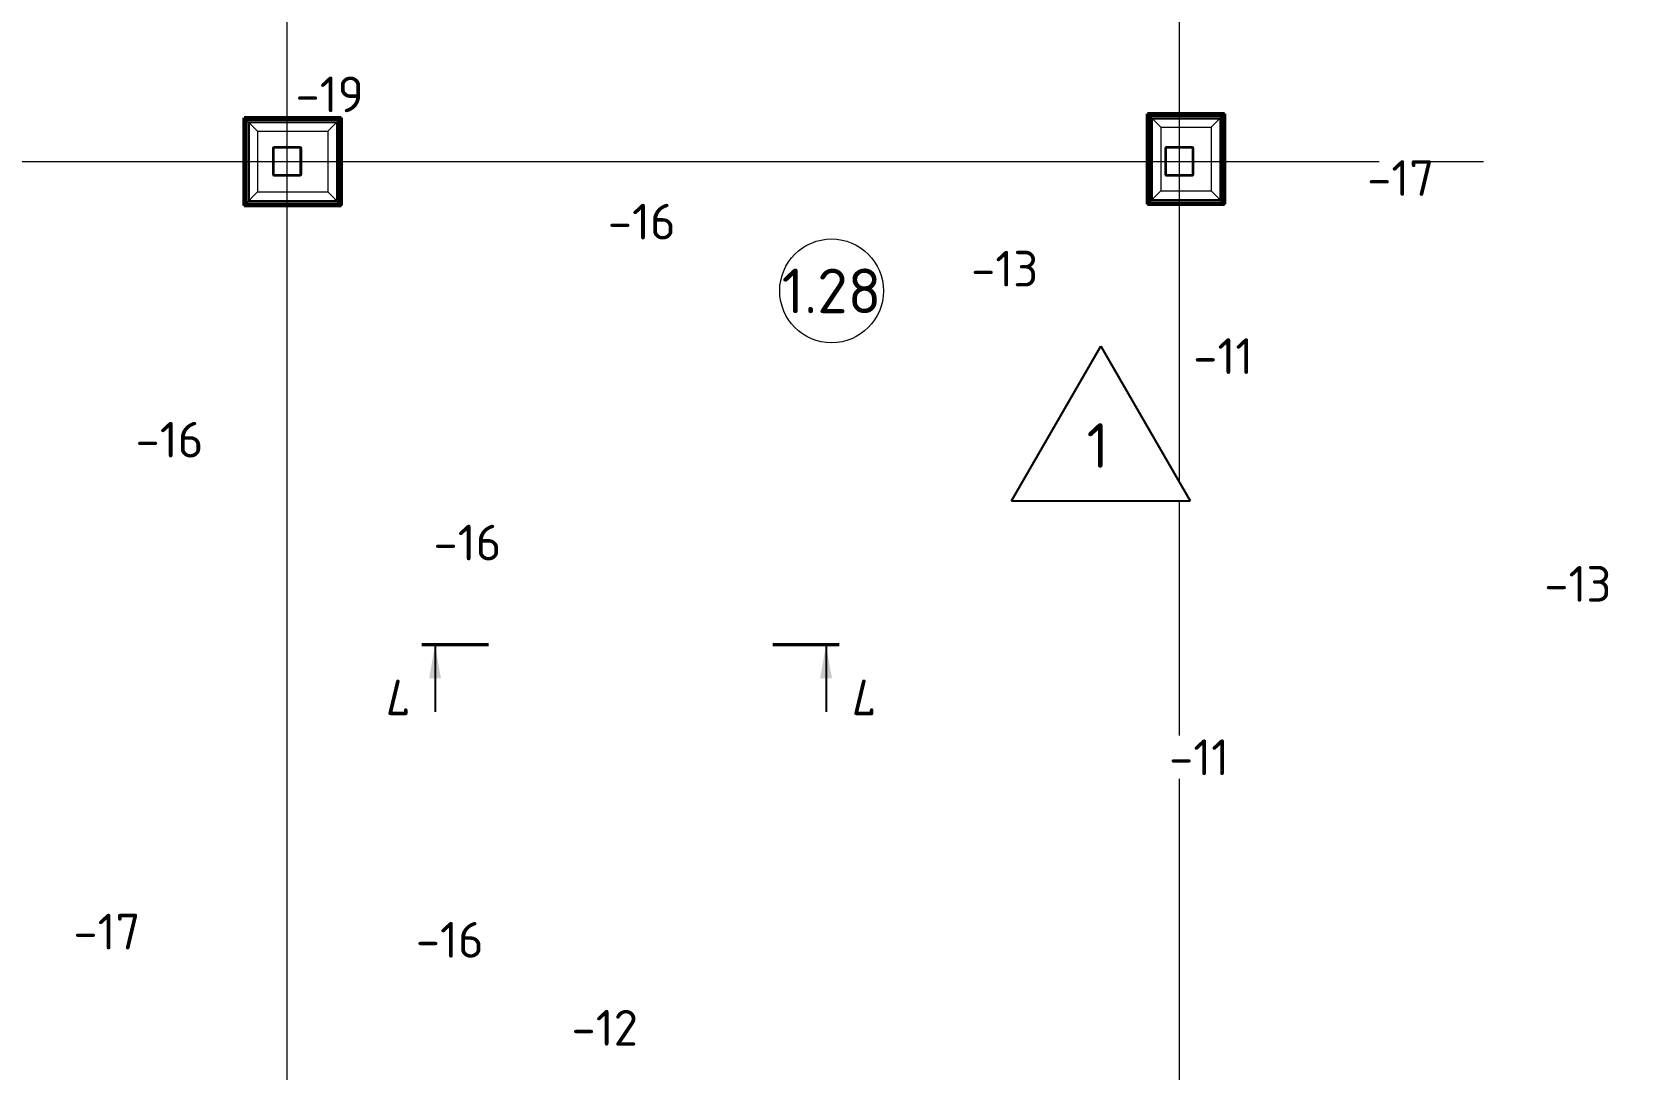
# Model space of a CAD drawing. Header units: metres. Extents: x -7665 to -5405, y -4871 to -3608.
# Drawn here: x -5524.91 to -5515.9, y -4864.97 to -4859.16 of the extents above; entities that cross this region are included whole.
import ezdxf
from ezdxf.enums import TextEntityAlignment as Align

# ---------------------------------------------------------------- set-up
doc = ezdxf.new("R2010")
doc.units = ezdxf.units.M
doc.linetypes.add('Xref_level ST-8$0$DASHDOT', pattern=[25.4, 12.7, -6.35, 0, -6.35])
for name, color, linetype in [('01', 123, 'Continuous'), ('A-Wall', 113, 'Continuous'), ('высотные отклонения', 7, 'Continuous'), ('Основной', 7, 'Continuous'), ('Стены ГКЛ (графика)', 7, 'Continuous')]:
    doc.layers.add(name, color=color, linetype=linetype)
doc.layers.add('ГКЛ (контур)', color=255, linetype='Continuous', plot=False)
doc.layers.add('ОСИ', color=250, linetype='Xref_level ST-8$0$DASHDOT', lineweight=5)
doc.styles.add('Норм 2.5', font='isocpeur.ttf', dxfattribs={"height": 2.5})
pattern_1 = [(0, (12, 6), (3, 300), [3, -300]), (10, (108, 12), (-49.14003004104248, 295.9632704366632), [2.999999999999999, -299.9999999999998]), (20, (54, 78), (-99.78696513534288, 282.9338466657496), [3, -300]), (29.99999999999999, (120, 126), (-147.4019237886467, 261.3076211353316), [3, -300]), (40, (42.00000000000001, 144), (-190.5381495766049, 231.741695764753), [2.999999999999999, -299.9999999999998]), (49.99999999999999, (66, 216), (-227.8849701066338, 195.1344162353187), [3, -300]), (59.99999999999999, (24, 270), (-258.3076211353316, 152.5980762113534), [3, -300]), (70, (120, 264), (-280.8817258057955, 105.4251208600584), [2.999999999999999, -299.9999999999998]), (80, (192, 276), (-294.9213813706616, 55.04887655911575), [2.999999999999999, -299.9999999999998]), (90, (228, 204), (-300, 3.000000000000018), [3, -300]), (99.99999999999997, (288, 198), (-295.9632704366632, -49.14003004104247), [3, -299.9999999999999]), (110, (288, 90), (-282.9338466657496, -99.78696513534288), [3, -300]), (120, (234, 54), (-261.3076211353316, -147.4019237886466), [2.999999999999999, -299.9999999999998]), (130, (150, 72), (-231.741695764753, -190.5381495766049), [3, -300]), (140, (204, 126), (-195.1344162353188, -227.8849701066338), [3, -300]), (150, (150, 180), (-152.5980762113533, -258.3076211353316), [3, -300]), (160.0000000000001, (276, 12), (-105.4251208600585, -280.8817258057954), [3, -300])]

# ---------------------------------------------------------------- blocks, each defined once
blk = doc.blocks.new('*U63')
at = {"layer": 'A-Wall', "linetype": 'Continuous', "lineweight": 18}
h = blk.add_hatch(dxfattribs=at)
h.set_pattern_fill('GENERAL_TEXTURE', color=30, scale=300, style=0, pattern_type=2)
h.set_pattern_definition(pattern_1)
h.paths.add_polyline_path([(12.5, 0), (12.5, -12.5), (530.7155004115775, -12.5), (530.7155004115775, 0)], flags=0)
at = {"layer": 'A-Wall', "color": 30, "linetype": 'Continuous', "lineweight": 50}
blk.add_line((0.8847013400118158, -1.347017690507073), (543.8847013400118, -1.347017690507073), dxfattribs=at)
at = {"layer": 'A-Wall', "color": 11, "linetype": 'Continuous', "lineweight": 25}
for p, q in [((13.38470134001181, -13.84701769050707), (531.3847013400118, -13.84701769050707)), ((25.88470134001181, -26.34701769050707), (518.8847013400118, -26.34701769050707))]:
    blk.add_line(p, q, dxfattribs=at)
at = {"layer": 'A-Wall', "color": 8, "linetype": 'Continuous', "lineweight": 0}
blk.add_line((75.8847013400118, -76.34701769050707), (468.8847013400118, -76.34701769050707), dxfattribs=at)
for points in [[(75.8847013400118, -76.34701769050707), (0.8847013400118158, -1.347017690507073)], [(468.8847013400118, -76.34701769050707), (543.8847013400118, -1.347017690507073)]]:
    blk.add_lwpolyline(points, dxfattribs=at)
blk = doc.blocks.new('*U14')
for points in [[(-71.99999999999994, -80.00000000000003), (72, -79.99999999999999, 0.4142135623730951), (79.99999999999999, -72), (79.99999999999996, 72.00000000000003, 0.4142135623730951), (71.99999999999997, 80.00000000000001), (-71.99999999999997, 80, 0.4142135623730982), (-80.00000000000003, 71.99999999999997), (-80, -72, 0.4142135623730988)], [(-71.99999999999994, -76.00000000000003), (72, -76, 0.414213562373094), (76, -72), (76, 72.00000000000003, 0.414213562373096), (71.99999999999997, 76.00000000000006), (-71.99999999999997, 76.00000000000001, 0.4142135623730971), (-76.00000000000004, 72.00000000000003), (-76, -72.00000000000006, 0.414213562373096)]]:
    blk.add_lwpolyline(points, format="xyb", close=True)
blk = doc.blocks.new('*U64')
at = {"layer": 'A-Wall', "linetype": 'Continuous', "lineweight": 18}
h = blk.add_hatch(dxfattribs=at)
h.set_pattern_fill('GENERAL_TEXTURE', color=30, scale=300, style=0, pattern_type=2)
h.set_pattern_definition(pattern_1)
h.paths.add_polyline_path([(12.5, 0), (12.5, -12.5), (530.7155004115775, -12.5), (530.7155004115775, 0)], flags=0)
at = {"layer": 'A-Wall', "color": 30, "linetype": 'Continuous', "lineweight": 50}
blk.add_line((0.8847013400118158, -1.347017690507073), (490.8847013400118, -1.347017690507073), dxfattribs=at)
at = {"layer": 'A-Wall', "color": 11, "linetype": 'Continuous', "lineweight": 25}
for p, q in [((13.38470134001181, -13.84701769050707), (478.3847013400118, -13.84701769050707)), ((25.88470134001181, -26.34701769050707), (465.8847013400118, -26.34701769050707))]:
    blk.add_line(p, q, dxfattribs=at)
at = {"layer": 'A-Wall', "color": 8, "linetype": 'Continuous', "lineweight": 0}
blk.add_line((75.8847013400118, -76.34701769050707), (415.8847013400118, -76.34701769050707), dxfattribs=at)
for points in [[(75.8847013400118, -76.34701769050707), (0.8847013400118158, -1.347017690507073)], [(415.8847013400118, -76.34701769050707), (490.8847013400118, -1.347017690507073)]]:
    blk.add_lwpolyline(points, dxfattribs=at)
blk = doc.blocks.new('*U67')
at = {"layer": 'A-Wall', "linetype": 'Continuous', "lineweight": 18}
h = blk.add_hatch(dxfattribs=at)
h.set_pattern_fill('GENERAL_TEXTURE', color=30, scale=300, style=0, pattern_type=2)
h.set_pattern_definition(pattern_1)
h.paths.add_polyline_path([(12.5, 0), (12.5, -12.5), (530.7155004115775, -12.5), (530.7155004115775, 0)], flags=0)
at = {"layer": 'A-Wall', "color": 30, "linetype": 'Continuous', "lineweight": 50}
blk.add_line((0.8847013400118158, -1.347017690507073), (491.8847013400117, -1.347017690507073), dxfattribs=at)
at = {"layer": 'A-Wall', "color": 11, "linetype": 'Continuous', "lineweight": 25}
for p, q in [((13.38470134001181, -13.84701769050707), (479.3847013400117, -13.84701769050707)), ((25.88470134001181, -26.34701769050707), (466.8847013400117, -26.34701769050707))]:
    blk.add_line(p, q, dxfattribs=at)
at = {"layer": 'A-Wall', "color": 8, "linetype": 'Continuous', "lineweight": 0}
blk.add_line((75.8847013400118, -76.34701769050707), (416.8847013400117, -76.34701769050707), dxfattribs=at)
for points in [[(75.8847013400118, -76.34701769050707), (0.8847013400118158, -1.347017690507073)], [(416.8847013400117, -76.34701769050707), (491.8847013400117, -1.347017690507073)]]:
    blk.add_lwpolyline(points, dxfattribs=at)
blk = doc.blocks.new('*U65')
at = {"layer": 'A-Wall', "linetype": 'Continuous', "lineweight": 18}
h = blk.add_hatch(dxfattribs=at)
h.set_pattern_fill('GENERAL_TEXTURE', color=30, scale=300, style=0, pattern_type=2)
h.set_pattern_definition(pattern_1)
h.paths.add_polyline_path([(12.5, 0), (12.5, -12.5), (530.7155004115775, -12.5), (530.7155004115775, 0)], flags=0)
at = {"layer": 'A-Wall', "color": 30, "linetype": 'Continuous', "lineweight": 50}
blk.add_line((0.8847013400118158, -1.347017690507073), (432.8847013400118, -1.347017690507073), dxfattribs=at)
at = {"layer": 'A-Wall', "color": 11, "linetype": 'Continuous', "lineweight": 25}
for p, q in [((13.38470134001181, -13.84701769050707), (420.3847013400118, -13.84701769050707)), ((25.88470134001181, -26.34701769050707), (407.8847013400118, -26.34701769050707))]:
    blk.add_line(p, q, dxfattribs=at)
at = {"layer": 'A-Wall', "color": 8, "linetype": 'Continuous', "lineweight": 0}
blk.add_line((75.8847013400118, -76.34701769050707), (357.8847013400118, -76.34701769050707), dxfattribs=at)
for points in [[(75.8847013400118, -76.34701769050707), (0.8847013400118158, -1.347017690507073)], [(357.8847013400118, -76.34701769050707), (432.8847013400118, -1.347017690507073)]]:
    blk.add_lwpolyline(points, dxfattribs=at)
blk = doc.blocks.new('*U66')
at = {"layer": 'A-Wall', "linetype": 'Continuous', "lineweight": 18}
h = blk.add_hatch(dxfattribs=at)
h.set_pattern_fill('GENERAL_TEXTURE', color=30, scale=300, style=0, pattern_type=2)
h.set_pattern_definition(pattern_1)
h.paths.add_polyline_path([(12.5, 0), (12.5, -12.5), (530.7155004115775, -12.5), (530.7155004115775, 0)], flags=0)
at = {"layer": 'A-Wall', "color": 30, "linetype": 'Continuous', "lineweight": 50}
blk.add_line((0.8847013400118158, -1.347017690507073), (506.8847013400118, -1.347017690507073), dxfattribs=at)
at = {"layer": 'A-Wall', "color": 11, "linetype": 'Continuous', "lineweight": 25}
for p, q in [((13.38470134001181, -13.84701769050707), (494.3847013400118, -13.84701769050707)), ((25.88470134001181, -26.34701769050707), (481.8847013400118, -26.34701769050707))]:
    blk.add_line(p, q, dxfattribs=at)
at = {"layer": 'A-Wall', "color": 8, "linetype": 'Continuous', "lineweight": 0}
blk.add_line((75.8847013400118, -76.34701769050707), (431.8847013400118, -76.34701769050707), dxfattribs=at)
for points in [[(75.8847013400118, -76.34701769050707), (0.8847013400118158, -1.347017690507073)], [(431.8847013400118, -76.34701769050707), (506.8847013400118, -1.347017690507073)]]:
    blk.add_lwpolyline(points, dxfattribs=at)
blk = doc.blocks.new('Номер_помещения')
blk.add_wipeout([(-5, 0), (0, 8.659999999999854), (5, 0)])
for p, q in [((-5, 0), (0, 8.659999999999854)), ((0, 8.659999999999854), (5, 0)), ((-5, 0), (5, 0))]:
    blk.add_line(p, q)
at = {"style": 'Норм 2.5'}
blk.add_attdef('НОМЕР', text='', height=2.5, dxfattribs=at).set_placement((-0.1712660301878657, 3.102129743254984), align=Align.MIDDLE_CENTER)
blk = doc.blocks.new('axis_name')
at = {"lineweight": 9}
blk.add_circle((0, 0), 2.907122088250071, dxfattribs=at)
at = {"style": 'Норм 2.5'}
blk.add_attdef('AXIS_NAME', text='', height=2.5, dxfattribs=at).set_placement((0, 0), align=Align.MIDDLE_CENTER)
blk = doc.blocks.new('стрелка разреза')
blk.add_hatch(color=256).paths.add_polyline_path([(0, -3.75000000349246), (2.34375, -3.336733643664047), (2.34375, -4.163266363320872)], flags=0)
blk.add_line((0, -3.75000000349246), (4.687500011641532, -3.75000000349246))
at = {"lineweight": 30, "const_width": 0.234375}
blk.add_lwpolyline([(0, 0), (0, -4.687499997089617)], dxfattribs=at)

msp = doc.modelspace()

# ---------------------------------------------------------------- linework, layer by layer
at = {"layer": 'ГКЛ (контур)'}
for points in [[(-5523.726484010037, -4859.637686652334), (-5523.183484010037, -4859.637686652334), (-5523.183484010037, -4860.128686652334), (-5523.726484010037, -4860.128686652334), (-5523.726484010037, -4859.637686652334)], [(-5518.6652685042, -4859.616374335914), (-5518.2332685042, -4859.616374335914), (-5518.2332685042, -4860.122374335914), (-5518.6652685042, -4860.122374335914), (-5518.6652685042, -4859.616374335914)]]:
    msp.add_lwpolyline(points, dxfattribs=at)
at = {"layer": 'ОСИ'}
for p, q in [((-5523.486365646552, -4867.205464102768), (-5523.486365646552, -4852.559042681536)), ((-5518.486365646552, -4867.205464102768), (-5518.486365646552, -4852.559042681536)), ((-5529.481643533391, -4859.882081335562), (-5481.991847919518, -4859.882081335562))]:
    msp.add_line(p, q, dxfattribs=at)

# ---------------------------------------------------------------- block references
at = {"yscale": 0.08, "zscale": 0.08}
for p, xscale, rotation in [((-5522.357289114136, -4862.589828403711), 0.08, 270), ((-5520.766313289907, -4862.589828403711), -0.08, 90)]:
    msp.add_blockref('стрелка разреза', p, dxfattribs=dict(at, xscale=xscale, rotation=rotation))
at = {"layer": '01', "xscale": 0.1, "yscale": 0.1, "zscale": 0.1}
msp.add_blockref('axis_name', (-5520.435347477872, -4860.607666110996), dxfattribs=at).add_auto_attribs({'AXIS_NAME': '1.28'})
at = {"layer": 'Основной', "xscale": 0.001, "yscale": 0.001, "zscale": 0.001}
for p in [(-5523.486365646552, -4859.882081335562), (-5518.486365646552, -4859.882081335562)]:
    msp.add_blockref('*U14', p, dxfattribs=at)
at = {"layer": 'Стены ГКЛ (графика)', "yscale": 0.001, "zscale": 0.001}
for name, p, xscale, rotation in [('*U67', (-5523.727831027728, -4859.636801950995), -0.001, 90), ('*U64', (-5523.182136992347, -4859.636801950995), 0.001, 270), ('*U66', (-5518.666615521891, -4859.615489634574), -0.001, 90), ('*U66', (-5518.231921486509, -4859.615489634574), 0.001, 270), ('*U63', (-5523.727368711377, -4860.130033670025), -0.001, 180), ('*U65', (-5518.66615320554, -4860.123721353605), -0.001, 180)]:
    msp.add_blockref(name, p, dxfattribs=dict(at, xscale=xscale, rotation=rotation))
at = {"layer": 'Стены ГКЛ (графика)', "xscale": 0.001, "yscale": 0.001, "zscale": 0.001}
for name, p in [('*U63', (-5523.727368711377, -4859.636339634644)), ('*U65', (-5518.66615320554, -4859.615027318224))]:
    msp.add_blockref(name, p, dxfattribs=at)

# ---------------------------------------------------------------- texts
at = {"layer": 'высотные отклонения', "char_height": 0.2, "width": 0.2, "attachment_point": 5, "style": 'Норм 2.5', "bg_fill": 3, "box_fill_scale": 1.1, "bg_fill_color": 256, "bg_fill_true_color": 13158600, "bg_fill_transparency": 0}
for s, insert in [('-16', (-5521.49875970905, -4860.21970709902, 20.634)), ('-13', (-5519.465235808442, -4860.483391580274, 20.637)), ('-16', (-5524.14529574991, -4861.441084334078, 20.634)), ('-16', (-5522.475613136779, -4862.017282729716, 20.634)), ('-13', (-5516.253369698731, -4862.248708136387, 20.637)), ('-17', (-5524.496075250446, -4864.196408746781, 20.633)), ('-16', (-5522.57499484483, -4864.242600468538, 20.634)), ('-12', (-5521.706502181727, -4864.735263258015, 20.63800000000001))]:
    msp.add_mtext(s, dxfattribs=dict(at, insert=insert))

# ---------------------------------------------------------------- next in the draw order: block references
at = {"layer": '01', "xscale": 0.1, "yscale": 0.1, "zscale": 0.1}
msp.add_blockref('Номер_помещения', (-5518.926497026122, -4861.783972410884), dxfattribs=at).add_auto_attribs({'НОМЕР': '1'})

# ---------------------------------------------------------------- next in the draw order: texts
at = {"char_height": 0.2, "width": 0.2, "attachment_point": 5, "rotation": 180, "style": 'Норм 2.5', "bg_fill": 3, "box_fill_scale": 1.1, "bg_fill_color": 256, "bg_fill_transparency": 0}
for insert in [(-5522.867237031089, -4862.8843506313), (-5520.256365372954, -4862.8843506313)]:
    msp.add_mtext('7', dxfattribs=dict(at, insert=insert))
at = {"layer": 'высотные отклонения', "char_height": 0.2, "width": 0.2, "attachment_point": 5, "style": 'Норм 2.5', "bg_fill": 3, "box_fill_scale": 1.1, "bg_fill_color": 256, "bg_fill_true_color": 13158600, "bg_fill_transparency": 0}
for s, insert in [('-19', (-5523.247807700235, -4859.506930125111, 20.631)), ('-17', (-5517.246297486981, -4859.975689989226, 20.633)), ('-11', (-5518.376414201538, -4863.219857357209, 20.639))]:
    msp.add_mtext(s, dxfattribs=dict(at, insert=insert))

# ---------------------------------------------------------------- next in the draw order: texts
at = {"layer": 'высотные отклонения', "insert": (-5518.241034875056, -4860.973177487275, 20.639), "char_height": 0.2, "width": 0.2, "attachment_point": 5, "style": 'Норм 2.5', "bg_fill": 3, "box_fill_scale": 1.1, "bg_fill_color": 256, "bg_fill_true_color": 13158600, "bg_fill_transparency": 0}
msp.add_mtext('-11', dxfattribs=at)

doc.saveas('drawing.dxf')
